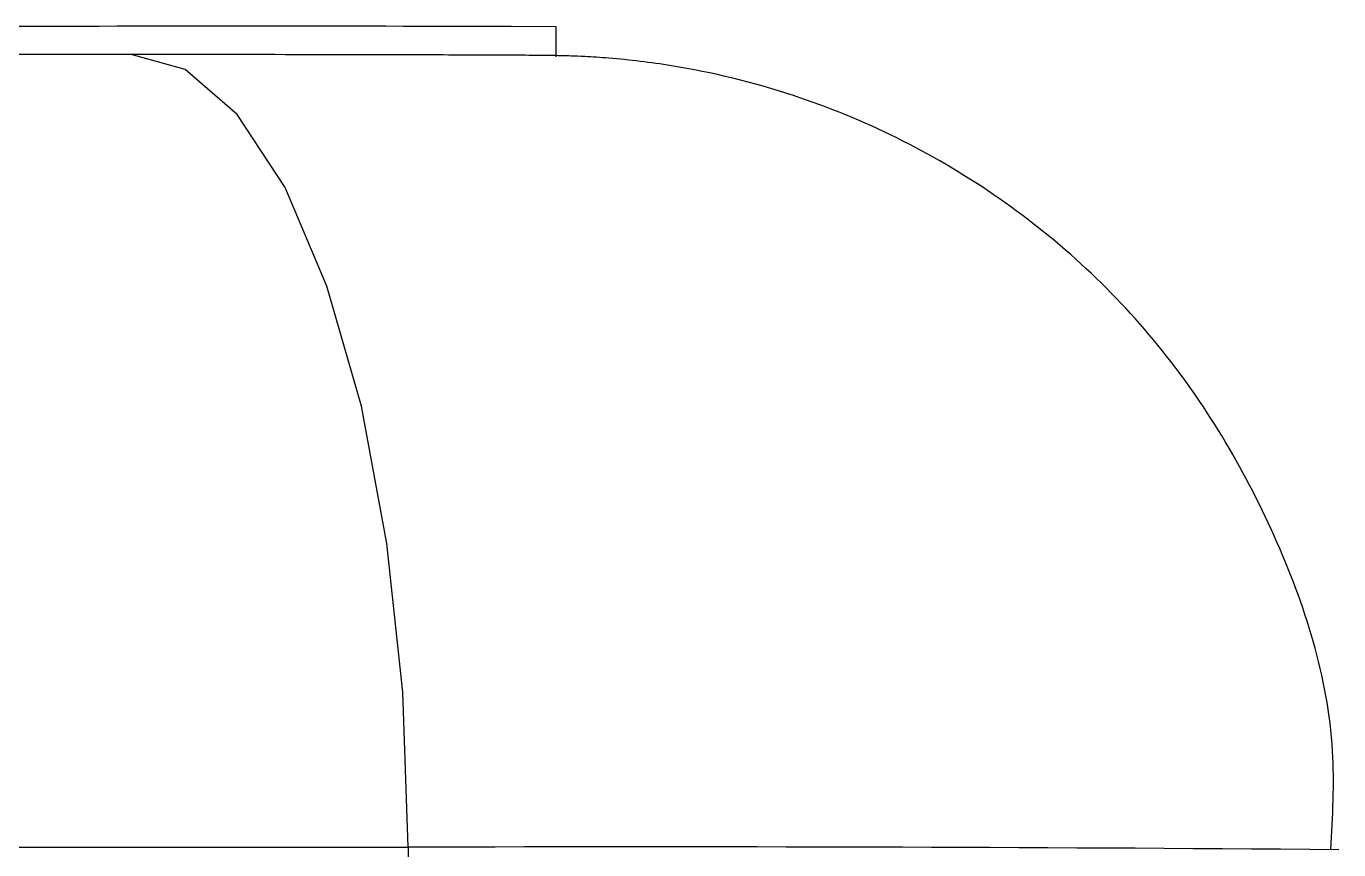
# Model space of a CAD drawing. Header units: millimetres. Extents: x 2104 to 4053, y 855 to 2233.
# Drawn here: x 3029.65 to 3036.26, y 1037.25 to 1041.4 of the extents above; entities that cross this region are included whole.
import ezdxf

# ---------------------------------------------------------------- set-up
doc = ezdxf.new("R2010")
doc.units = ezdxf.units.MM

msp = doc.modelspace()

# ---------------------------------------------------------------- linework, layer by layer
at = {"color": 7, "linetype": 'Continuous', "lineweight": 25}
for p, q in [((3032.317, 1041.2445), (3032.3167, 1041.3963)), ((3031.5706, 1037.2639), (3031.5705, 1011.2639))]:
    msp.add_line(p, q, dxfattribs=at)
at = {"color": 7, "linetype": 'Continuous', "lineweight": 25, "flags": 128}
for points in [[(3032.3167, 1041.3963), (3032.314, 1041.3965), (3032.0894, 1041.398)], [(3031.5706, 1037.2639), (3031.5438, 1038.0441), (3031.4644, 1038.7941), (3031.3356, 1039.485), (3031.1621, 1040.0902), (3030.9508, 1040.5866), (3030.7096, 1040.955), (3030.448, 1041.1813), (3030.1759, 1041.2568)]]:
    msp.add_lwpolyline(points, dxfattribs=at)
at = {"color": 7, "linetype": 'Continuous', "lineweight": 25}
for centre, radius, start, end in [((3030.7799, 285.8666), 755.5325, 89.900694, 90.3384657), ((3031.0861, 2238.0196), 1200.7558, 269.7202994, 270.0231196), ((3032.7365, 601.7241), 435.5414, 89.536453, 90.15337)]:
    msp.add_arc(centre, radius, start, end, dxfattribs=at)
for points, knots in [([(3030.1759, 1041.2568), (3029.0966, 1041.2578), (3026.901, 1041.2596), (3024.2305, 1041.2644), (3022.2039, 1041.2702), (3021.592, 1041.2746), (3021.2912, 1041.2767)], [0, 0, 0, 0, 0.245796, 0.5, 0.754204, 1, 1, 1, 1]), ([(3031.6932, 1041.2546), (3031.6905, 1041.2546), (3031.5441, 1041.2552), (3031.0307, 1041.256), (3030.4564, 1041.2566), (3030.1759, 1041.2568)], [0, 0, 0, 0, 0.009572, 0.516319, 1, 1, 1, 1]), ([(3036.221, 1037.2515), (3036.2299, 1037.4176), (3036.2591, 1037.9592), (3035.9716, 1038.8543), (3035.393, 1039.8267), (3034.5492, 1040.5959), (3033.6769, 1041.0274), (3033.0021, 1041.1918), (3032.6438, 1041.235), (3032.4699, 1041.2462), (3032.3697, 1041.2502), (3032.3023, 1041.2514), (3032.2399, 1041.2522), (3032.1221, 1041.2531), (3031.9509, 1041.2539), (3031.7663, 1041.2544), (3031.6932, 1041.2546)], [0, 0, 0, 0, 0.062516, 0.203881, 0.345246, 0.486613, 0.627986, 0.707567, 0.747713, 0.76407, 0.775127, 0.795315, 0.829216, 0.881765, 0.953209, 1, 1, 1, 1])]:
    msp.add_open_spline(points, degree=3, knots=knots, dxfattribs=at)

doc.saveas('drawing.dxf')
